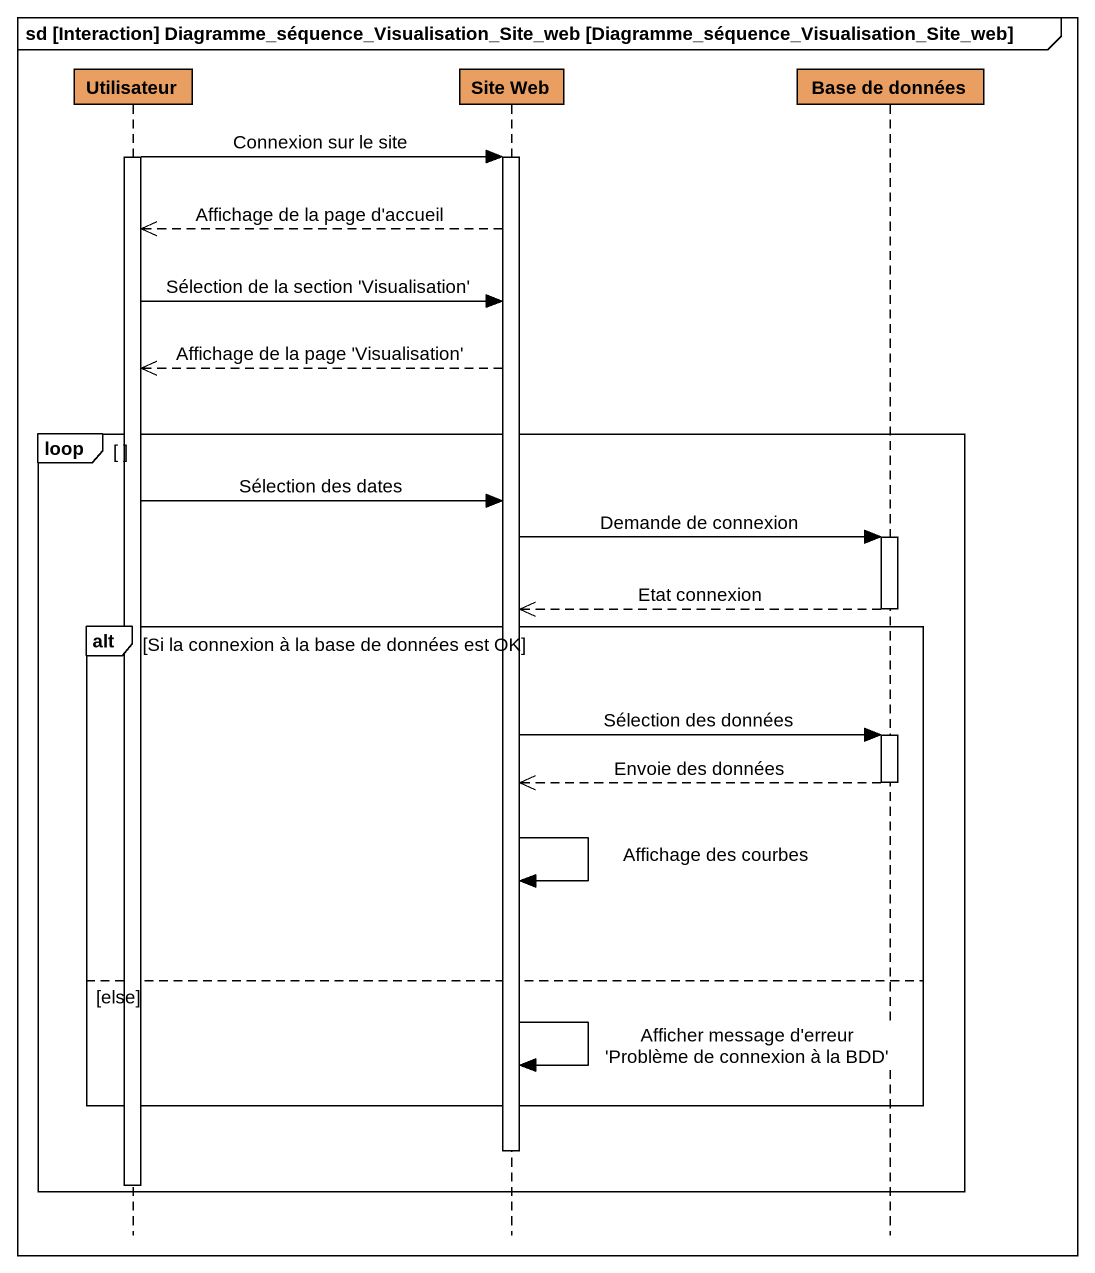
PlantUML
@startuml
mainframe sd [Interaction] Diagramme_séquence_Visualisation_Site_web [Diagramme_séquence_Visualisation_Site_web]
hide footbox
participant Utilisateur #EA9F62
participant "Site Web" as Site_Web #EA9F62
participant "Base de données" as Base_de_données #EA9F62

activate Utilisateur
Utilisateur -> Site_Web : Connexion sur le site
activate Site_Web
Site_Web -->> Utilisateur : Affichage de la page d'accueil
Utilisateur -> Site_Web : Sélection de la section 'Visualisation'
Site_Web -->> Utilisateur : Affichage de la page 'Visualisation'
loop
  Utilisateur -> Site_Web : Sélection des dates
  Site_Web -> Base_de_données : Demande de connexion
  activate Base_de_données
  Base_de_données -->> Site_Web : Etat connexion
  deactivate Base_de_données
  alt Si la connexion à la base de données est OK
    Site_Web -> Base_de_données : Sélection des données
    activate Base_de_données
    Base_de_données -->> Site_Web : Envoie des données
    deactivate Base_de_données
    Site_Web -> Site_Web : Affichage des courbes
  else else
    Site_Web -> Site_Web : Afficher message d'erreur 'Problème de connexion à la BDD'
  end
  deactivate Site_Web
  deactivate Utilisateur
end
@enduml
